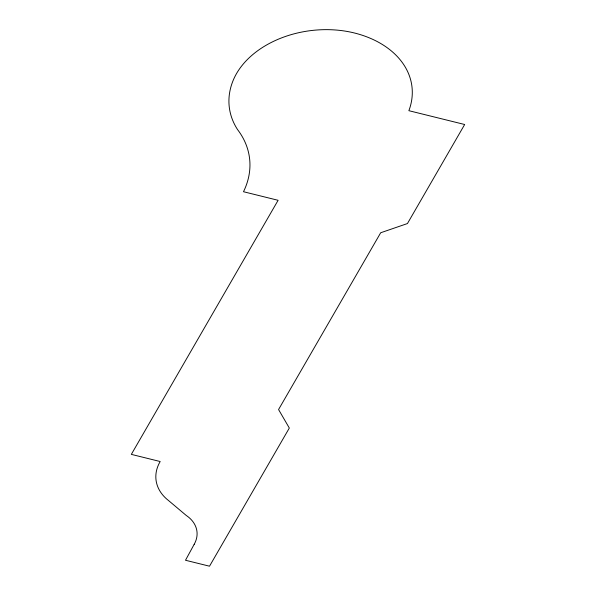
<?xml version="1.0" encoding="UTF-8"?>
<svg xmlns="http://www.w3.org/2000/svg" width="596" height="596" viewBox="0 0 596 596"><rect width="100%" height="100%" fill="white"/><g stroke="black" fill="none" stroke-linecap="round" stroke-linejoin="round"><path stroke-width="0.89" d="M194.192 544.304L185.498 560.255L209.516 566.2L289.321 428.04L278.563 409.541L380.688 232.76L407.448 223.552L464.664 124.504L408.871 110.692A95.829 67.996 -6.6 0 0 356.773 33.599A90.115 63.943 -6.6 0 0 233.312 80.043A99.644 70.708 -6.6 0 0 237.551 129.585A109.329 77.577 -6.6 0 1 243.488 191.726L278.108 200.301L131.336 454.375L160.182 461.527A52.865 37.511 -6.6 0 0 168.482 500.498L186.235 515.443A37.943 26.924 -6.6 0 1 194.192 544.304"/></g></svg>
